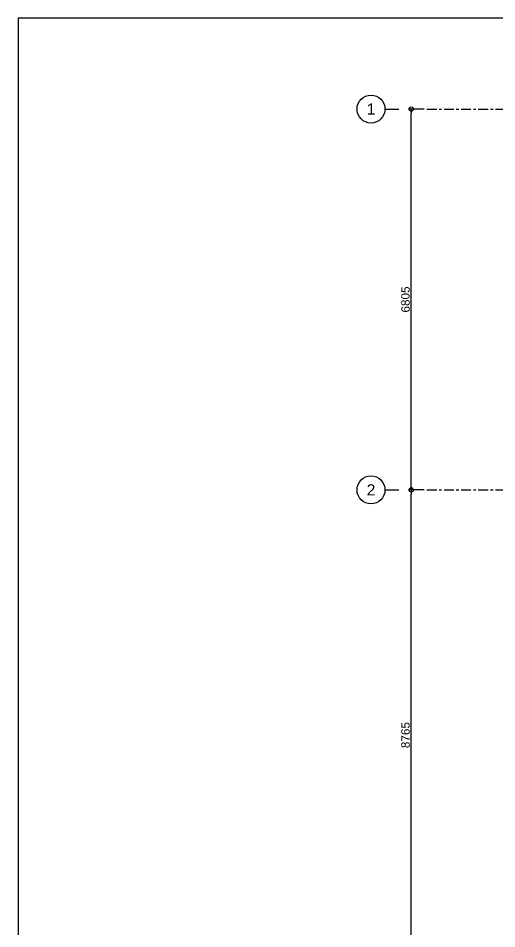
# Model space of a CAD drawing. Header units: millimetres. Extents: x -1379 to 1385823, y -4884429 to 548763.
# Drawn here: x 393796 to 402353, y -2378850 to -2362577 of the extents above; entities that cross this region are included whole.
import ezdxf
from ezdxf.enums import TextEntityAlignment as Align

# ---------------------------------------------------------------- set-up
doc = ezdxf.new("R2010")
doc.units = ezdxf.units.MM
doc.linetypes.add('CENTER', pattern=[50.8, 31.75, -6.35, 6.35, -6.35])
doc.linetypes.add('TA_GL_000.70000', pattern=[1.925, 0.7, -0.175, 0.175, -0.175, 0.7])
for name, color, linetype in [('000 - 0_SYM_DWG_GRID-BUBBLE_MAIN_COLOR_6', 7, 'Continuous'), ('000 - 0_SYM_DWG_GRIDLINE_MAIN_COLOR_251', 7, 'Continuous'), ('000 - 0_SYM_DWG_SLOPE-SYM_TEXT_COLOR_3', 7, 'Continuous'), ('000 - D I M', 7, 'Continuous'), ('000 - GRID', 7, 'CENTER')]:
    doc.layers.add(name, color=color, linetype=linetype)
doc.styles.add('ARIAL', font='arial.ttf')
doc.styles.add('FAMELINE_FOR_CKST', font='arial.ttf')
doc.styles.add('TA', font='', dxfattribs={"height": 4.5})
doc.styles.get('TA').set_extended_font_data('Cordia New')
doc.dimstyles.new('FAMELINE-CKST_C-C', dxfattribs={"dimtxt": 0.3, "dimasz": 0.15, "dimexe": 0.1, "dimexo": 0.1, "dimgap": 0.05, "dimtad": 1, "dimzin": 0, "dimdsep": 46, "dimtxsty": 'FAMELINE_FOR_CKST', "dimblk": 'ORIGIN', "dimblk1": 'ORIGIN', "dimblk2": 'ORIGIN', "dimsah": 1, "dimcen": 0.1, "dimdle": 0.1, "dimclrd": 7, "dimclre": 7, "dimclrt": 7, "dimadec": 0, "dimazin": 0, "dimtfac": 1, "dimtix": 1, "dimtmove": 2, "dimatfit": 3, "dimfxl": 1, "dimtolj": 1, "dimtzin": 0, "dimlwd": -1, "dimlwe": -1, "dimarcsym": 0})

# ---------------------------------------------------------------- blocks, each defined once
blk = doc.blocks.new('A$Cc55aeaab')
at = {"color": 7}
blk.add_lwpolyline([(0, -400), (775, -400), (775, 0), (0, 0)], close=True, dxfattribs=at)
blk = doc.blocks.new('*U1925')
at = {"layer": '000 - 0_SYM_DWG_GRID-BUBBLE_MAIN_COLOR_6', "color": 7}
blk.add_line((45, 0), (40, 0), dxfattribs=at)
blk.add_circle((50, 0), 5, dxfattribs=at)
at = {"layer": '000 - 0_SYM_DWG_GRIDLINE_MAIN_COLOR_251', "color": 7, "linetype": 'ByBlock', "ltscale": 5}
blk.add_line((30, 0), (-408.5, 0), dxfattribs=at)
at = {"layer": '000 - 0_SYM_DWG_GRIDLINE_MAIN_COLOR_251', "color": 7}
for p in [(-378.5, 0), (0, 0)]:
    blk.add_point(p, dxfattribs=at)
at = {"color": 7, "style": 'TA', "flags": 1}
blk.add_attdef('LOCATION', (6, -6), '', height=4.5, rotation=270, dxfattribs=at)
at = {"layer": '000 - 0_SYM_DWG_SLOPE-SYM_TEXT_COLOR_3', "color": 7, "style": 'ARIAL'}
blk.add_attdef('GRID-HEAD', text='', height=4, rotation=180, dxfattribs=at).set_placement((50, 0), align=Align.MIDDLE_CENTER)
blk = doc.blocks.new('_Origin')
at = {"color": 7, "linetype": 'ByBlock', "lineweight": -2}
blk.add_line((0, 0), (-1, 0), dxfattribs=at)
blk.add_circle((0, 0), 0.5, dxfattribs=at)
blk = doc.blocks.new('*D2264')
at = {"layer": '000 - D I M', "color": 7, "transparency": 16777216}
for p, q in [((-1550, -6805), (-1831, -6805)), ((-1781, -15495), (-1781, -6880)), ((-1550, -15570), (-1831, -15570))]:
    blk.add_line(p, q, dxfattribs=at)
at = {"layer": 'Defpoints', "color": 7, "transparency": 16777216}
for p in [(-1781, -6805), (-1500, -6805), (-1500, -15570)]:
    blk.add_point(p, dxfattribs=at)
at = {"layer": '000 - D I M', "color": 7, "transparency": 16777216, "xscale": 75, "yscale": 75, "zscale": 75}
for p, rotation in [((-1781, -6805), 90), ((-1781, -15570), 270)]:
    blk.add_blockref('_Origin', p, dxfattribs=dict(at, rotation=rotation))
at = {"layer": '000 - D I M', "color": 7, "transparency": 16777216, "insert": (-1883, -11188), "char_height": 150, "attachment_point": 5, "rotation": 90, "style": 'FAMELINE_FOR_CKST'}
blk.add_mtext('\\A1;8765', dxfattribs=at)
blk = doc.blocks.new('*D2265')
at = {"layer": '000 - D I M', "color": 7, "transparency": 16777216}
for p, q in [((-1550, 0), (-1831, 0)), ((-1781, -6730), (-1781, -75)), ((-1550, -6805), (-1831, -6805))]:
    blk.add_line(p, q, dxfattribs=at)
at = {"layer": 'Defpoints', "color": 7, "transparency": 16777216}
for p in [(-1500, 0), (-1781, 0), (-1500, -6805)]:
    blk.add_point(p, dxfattribs=at)
at = {"layer": '000 - D I M', "color": 7, "transparency": 16777216, "xscale": 75, "yscale": 75, "zscale": 75}
for p, rotation in [((-1781, 0), 90), ((-1781, -6805), 270)]:
    blk.add_blockref('_Origin', p, dxfattribs=dict(at, rotation=rotation))
at = {"layer": '000 - D I M', "color": 7, "transparency": 16777216, "insert": (-1883, -3403), "char_height": 150, "attachment_point": 5, "rotation": 90, "style": 'FAMELINE_FOR_CKST'}
blk.add_mtext('\\A1;6805', dxfattribs=at)
blk = doc.blocks.new('C-1-IV01_REV00_20260614-171844_LOPF_DIMS')
at = {"layer": '000 - GRID', "color": 7, "linetype": 'TA_GL_000.70000', "xscale": 50.00000000000004, "yscale": 50.00000000000004, "zscale": 50.00000000000004, "rotation": 180}
for p, values in [((0, 0), {'GRID-HEAD': '1'}), ((0, -6805), {'GRID-HEAD': '2'})]:
    blk.add_blockref('*U1925', p, dxfattribs=at).add_auto_attribs(values)
at = {"layer": '000 - D I M', "color": 7}
for base, p1, p2, picture, middle in [((-1781.2, 0), (-1500, -6805), (-1500, 0), '*D2265', (-1882.8, -3402.5)), ((-1781.2, -6805), (-1500, -15570), (-1500, -6805), '*D2264', (-1882.8, -11187.5))]:
    dim = blk.add_linear_dim(base=base, p1=p1, p2=p2, angle=270, dimstyle='FAMELINE-CKST_C-C', override={"dimscale": 500, "dimdec": 0, "dimlfac": 1, "dimclrd": 7, "dimclre": 7, "dimclrt": 7}, dxfattribs=at)
    dim.commit()
    dim.dimension.update_dxf_attribs({"geometry": picture, "text_midpoint": middle})

msp = doc.modelspace()

# ---------------------------------------------------------------- block references
at = {"color": 7, "xscale": 50, "yscale": 50, "zscale": 50}
msp.add_blockref('A$Cc55aeaab', (393796.4, -2362576.9), dxfattribs=at)
at = {"color": 7}
msp.add_blockref('C-1-IV01_REV00_20260614-171844_LOPF_DIMS', (402604.3, -2364200.6), dxfattribs=at)

doc.saveas('drawing.dxf')
